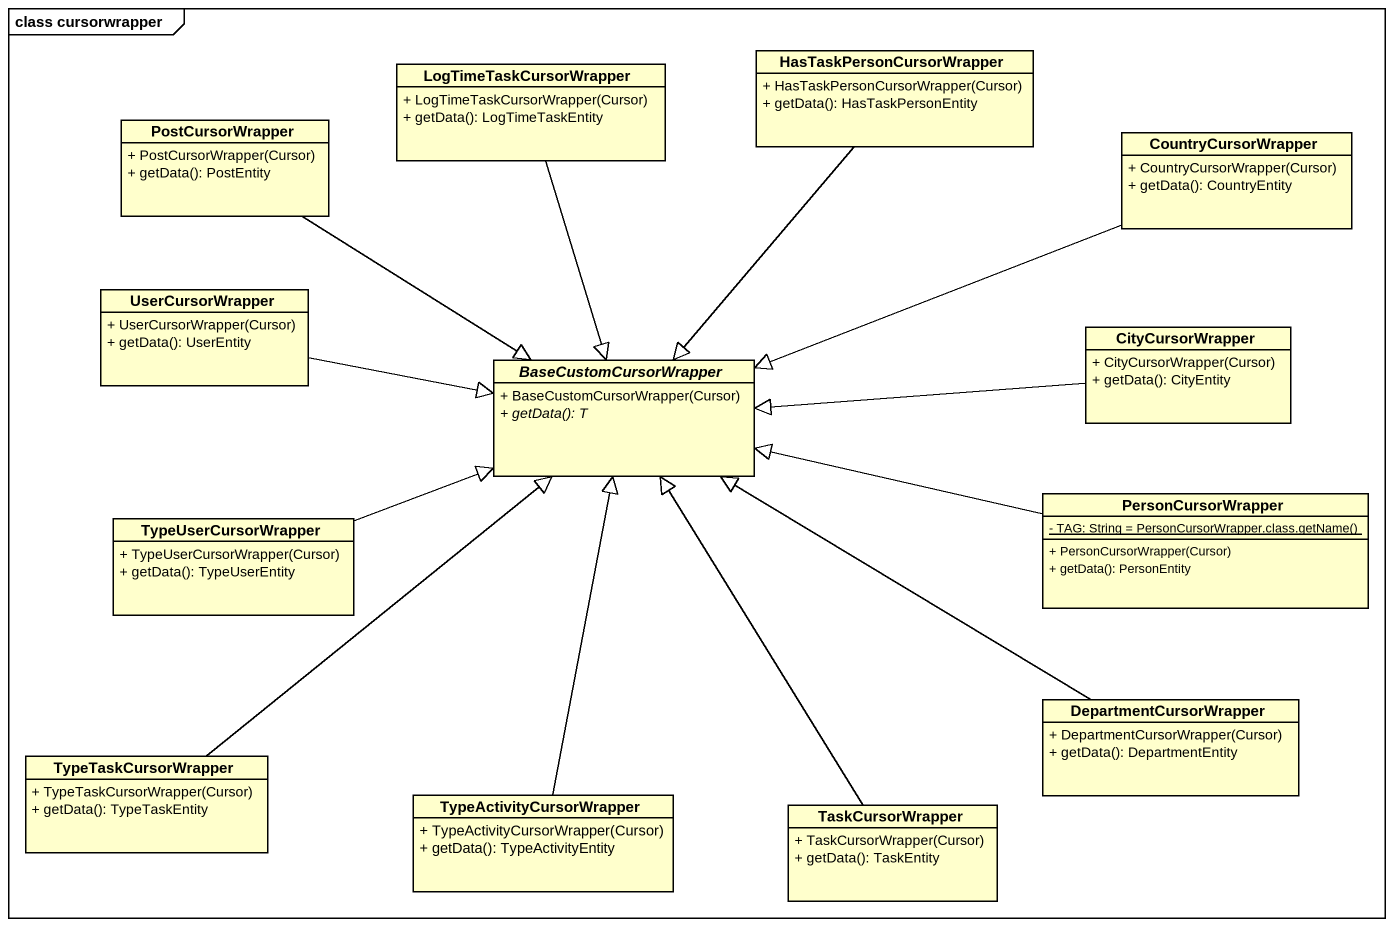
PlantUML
@startuml
mainframe class cursorwrapper
hide circle
hide empty members
skinparam classAttributeIconSize 0
class LogTimeTaskCursorWrapper {
  + LogTimeTaskCursorWrapper(Cursor)
  + getData(): LogTimeTaskEntity
}
class HasTaskPersonCursorWrapper {
  + HasTaskPersonCursorWrapper(Cursor)
  + getData(): HasTaskPersonEntity
}
class PostCursorWrapper {
  + PostCursorWrapper(Cursor)
  + getData(): PostEntity
}
class CountryCursorWrapper {
  + CountryCursorWrapper(Cursor)
  + getData(): CountryEntity
}
class UserCursorWrapper {
  + UserCursorWrapper(Cursor)
  + getData(): UserEntity
}
abstract class BaseCustomCursorWrapper {
  + BaseCustomCursorWrapper(Cursor)
  {abstract} + getData(): T
}
class CityCursorWrapper {
  + CityCursorWrapper(Cursor)
  + getData(): CityEntity
}
class PersonCursorWrapper {
  {static} {field} - TAG: String = PersonCursorWrapper.class.getName()
  + PersonCursorWrapper(Cursor)
  + getData(): PersonEntity
}
class TypeUserCursorWrapper {
  + TypeUserCursorWrapper(Cursor)
  + getData(): TypeUserEntity
}
class DepartmentCursorWrapper {
  + DepartmentCursorWrapper(Cursor)
  + getData(): DepartmentEntity
}
class TypeTaskCursorWrapper {
  + TypeTaskCursorWrapper(Cursor)
  + getData(): TypeTaskEntity
}
class TypeActivityCursorWrapper {
  + TypeActivityCursorWrapper(Cursor)
  + getData(): TypeActivityEntity
}
class TaskCursorWrapper {
  + TaskCursorWrapper(Cursor)
  + getData(): TaskEntity
}
LogTimeTaskCursorWrapper --|> BaseCustomCursorWrapper
HasTaskPersonCursorWrapper --|> BaseCustomCursorWrapper
PostCursorWrapper --|> BaseCustomCursorWrapper
CountryCursorWrapper -left-|> BaseCustomCursorWrapper
UserCursorWrapper -right-|> BaseCustomCursorWrapper
CityCursorWrapper -left-|> BaseCustomCursorWrapper
PersonCursorWrapper -left-|> BaseCustomCursorWrapper
TypeUserCursorWrapper -right-|> BaseCustomCursorWrapper
DepartmentCursorWrapper -up-|> BaseCustomCursorWrapper
TypeTaskCursorWrapper -up-|> BaseCustomCursorWrapper
TypeActivityCursorWrapper -up-|> BaseCustomCursorWrapper
TaskCursorWrapper -up-|> BaseCustomCursorWrapper
@enduml
